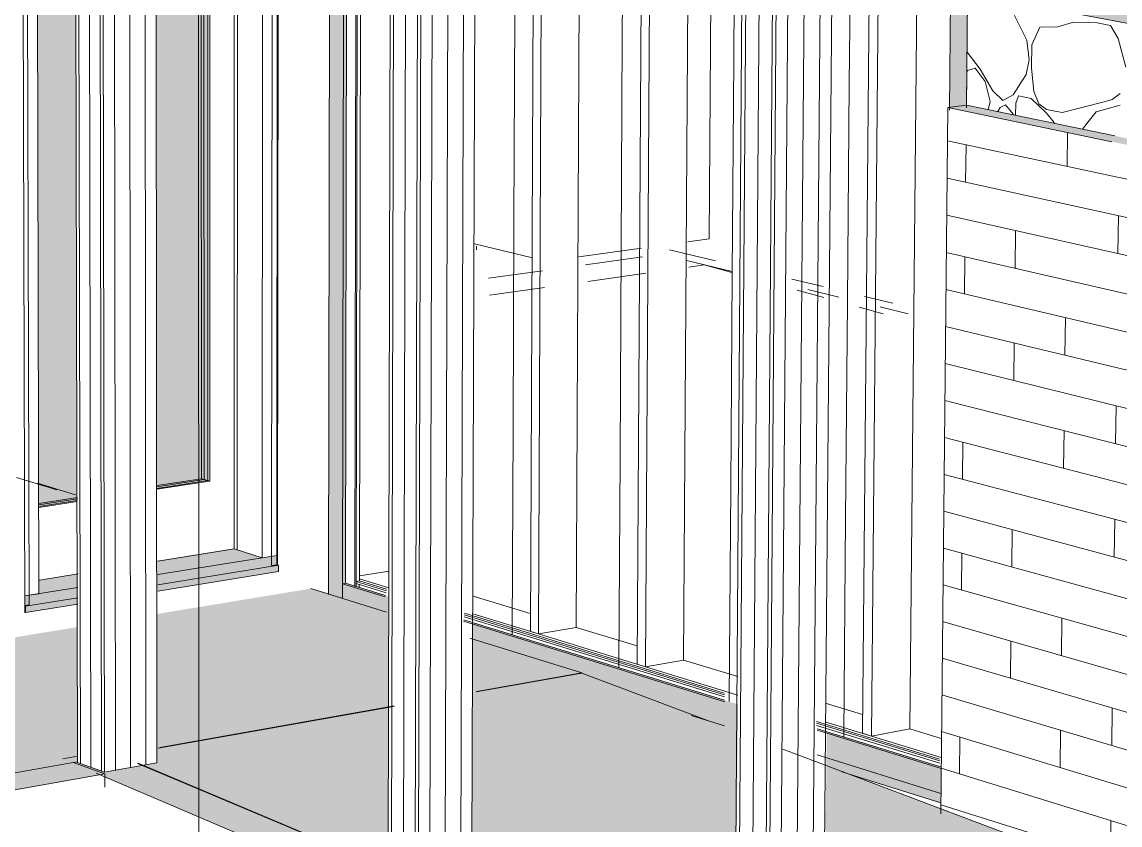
# Model space of a CAD drawing. Header units: inches. Extents: x 5690 to 5695, y -585 to 907.
# Drawn here: x 5690.5857 to 5690.749, y 906.8916 to 907.0111 of the extents above; entities that cross this region are included whole.
import ezdxf

# ---------------------------------------------------------------- set-up
doc = ezdxf.new("R2010")
doc.units = ezdxf.units.IN
doc.header["$MEASUREMENT"] = 0
for name, color, linetype, lineweight in [('A-CLNG', 13, 'Continuous', 13), ('A-DOOR', 31, 'Continuous', 13), ('A-DOOR-2', 31, 'Continuous', 9), ('A-FLOR', 192, 'Continuous', 13), ('A-GLAZ-CURT', 52, 'Continuous', 9), ('A-GLAZ-CWMG', 51, 'Continuous', 9), ('A-WALL', 113, 'Continuous', 13), ('A-WALL-PATT-1', 111, 'Continuous', 9), ('G-ANNO-SYMB-1', 111, 'Continuous', 9), ('I-WALL', 2, 'Continuous', 13), ('M-HVAC-DUCT', 70, 'Continuous', 9), ('S-COLS', 52, 'Continuous', 9), ('S-FNDN', 32, 'Continuous', 13), ('S-FNDN-1', 32, 'Continuous', 9)]:
    doc.layers.add(name, color=color, linetype=linetype, lineweight=lineweight)
doc.layers.add('A-DOOR-1', color=31, linetype='Continuous', lineweight=13, transparency=0.75)

# ---------------------------------------------------------------- blocks, each defined once
blk = doc.blocks.new('FP_7-3D View 1')
at = {"layer": 'A-WALL-PATT-1'}
for p, q in [((5690.74117, 906.98956), (5690.74122, 906.99461)), ((5690.72336, 906.99335), (5690.75169, 906.98732)), ((5690.72607, 906.98721), (5690.72613, 906.99276)), ((5690.7233, 906.98781), (5690.75162, 906.98163)), ((5690.72325, 906.98229), (5690.75155, 906.97595)), ((5690.74872, 906.97658), (5690.74879, 906.98225)), ((5690.73341, 906.97442), (5690.73347, 906.98)), ((5690.72319, 906.97676), (5690.75147, 906.97027)), ((5690.7259, 906.9706), (5690.72596, 906.97613)), ((5690.72314, 906.97125), (5690.7514, 906.96459)), ((5690.74084, 906.96146), (5690.7409, 906.96706)), ((5690.72308, 906.96574), (5690.75133, 906.95893)), ((5690.73322, 906.95772), (5690.73328, 906.96328)), ((5690.72303, 906.96023), (5690.75126, 906.95327)), ((5690.72297, 906.95473), (5690.75119, 906.94761)), ((5690.74837, 906.94832), (5690.74844, 906.95396)), ((5690.74064, 906.94466), (5690.74071, 906.95026)), ((5690.72292, 906.94924), (5690.75112, 906.94196)), ((5690.72562, 906.94302), (5690.72567, 906.94853)), ((5690.72286, 906.94375), (5690.75104, 906.93632)), ((5690.72281, 906.93827), (5690.75097, 906.93068)), ((5690.73292, 906.92999), (5690.73298, 906.93553)), ((5690.74816, 906.93144), (5690.74823, 906.93706)), ((5690.72275, 906.93279), (5690.7509, 906.92505)), ((5690.72545, 906.92655), (5690.7255, 906.93203)), ((5690.7227, 906.92732), (5690.75083, 906.91942)), ((5690.72264, 906.92185), (5690.75076, 906.9138)), ((5690.74032, 906.91679), (5690.74038, 906.92236)), ((5690.73274, 906.91343), (5690.7328, 906.91894)), ((5690.72259, 906.91639), (5690.75069, 906.90819)), ((5690.72253, 906.91094), (5690.75062, 906.90258)), ((5690.74781, 906.90342), (5690.74788, 906.90901)), ((5690.72248, 906.90549), (5690.75055, 906.89698)), ((5690.72517, 906.8992), (5690.72522, 906.90465)), ((5690.74012, 906.90014), (5690.74019, 906.90568)), ((5690.72242, 906.90004), (5690.75048, 906.89138)), ((5690.72237, 906.8946), (5690.75041, 906.88579)), ((5690.74761, 906.88667), (5690.74768, 906.89225))]:
    blk.add_line(p, q, dxfattribs=at)
blk = doc.blocks.new('FP_29-3D View 1')
at = {"layer": 'A-WALL-PATT-1'}
for p, q in [((5690.65901, 907.0122), (5690.65907, 907.02804)), ((5690.67501, 907.00889), (5690.6751, 907.025)), ((5690.69159, 907.00546), (5690.69171, 907.02185)), ((5690.70877, 907.0019), (5690.70892, 907.01859)), ((5690.65888, 906.98136), (5690.65901, 907.0122)), ((5690.65901, 907.0122), (5690.65901, 907.0122)), ((5690.67484, 906.97752), (5690.67501, 907.00889)), ((5690.67501, 907.00889), (5690.67501, 907.00889)), ((5690.69137, 906.97354), (5690.69159, 907.00546)), ((5690.69159, 907.00546), (5690.69159, 907.00546)), ((5690.70849, 906.96941), (5690.70877, 907.0019)), ((5690.70877, 907.0019), (5690.70877, 907.0019)), ((5690.65876, 906.9507), (5690.65888, 906.98136)), ((5690.65888, 906.98136), (5690.65888, 906.98136)), ((5690.67467, 906.94633), (5690.67484, 906.97752)), ((5690.67484, 906.97752), (5690.67484, 906.97752)), ((5690.69114, 906.94181), (5690.69137, 906.97354)), ((5690.69137, 906.97354), (5690.69137, 906.97354)), ((5690.70821, 906.93712), (5690.70849, 906.96941)), ((5690.70849, 906.96941), (5690.70849, 906.96941)), ((5690.65864, 906.92021), (5690.65876, 906.9507)), ((5690.65876, 906.9507), (5690.65876, 906.9507)), ((5690.6745, 906.91532), (5690.67467, 906.94633)), ((5690.67467, 906.94633), (5690.67467, 906.94633)), ((5690.69092, 906.91027), (5690.69114, 906.94181)), ((5690.69114, 906.94181), (5690.69114, 906.94181)), ((5690.70793, 906.90502), (5690.70821, 906.93712)), ((5690.70821, 906.93712), (5690.70821, 906.93712)), ((5690.65863, 906.91989), (5690.65864, 906.92021)), ((5690.65864, 906.92021), (5690.65864, 906.92021)), ((5690.67449, 906.915), (5690.6745, 906.91532)), ((5690.6745, 906.91532), (5690.6745, 906.91532)), ((5690.69092, 906.90994), (5690.69092, 906.91027)), ((5690.69092, 906.91027), (5690.69092, 906.91027)), ((5690.70793, 906.90469), (5690.70793, 906.90502)), ((5690.70793, 906.90502), (5690.70793, 906.90502))]:
    blk.add_line(p, q, dxfattribs=at)
blk = doc.blocks.new('FP_30-3D View 1')
at = {"layer": 'A-WALL-PATT-1'}
for p, q in [((5690.73327, 907.01213), (5690.73515, 907.00835)), ((5690.7398, 907.01031), (5690.74213, 907.01101)), ((5690.74213, 907.01101), (5690.74565, 907.01092)), ((5690.74565, 907.01092), (5690.74761, 907.01054)), ((5690.73709, 907.01026), (5690.73591, 907.00763)), ((5690.7398, 907.01031), (5690.73709, 907.01026)), ((5690.74761, 907.01054), (5690.74877, 907.00858)), ((5690.73515, 907.00835), (5690.7355, 907.00542)), ((5690.73591, 907.00763), (5690.73587, 907.00421)), ((5690.74877, 907.00858), (5690.7499, 907.00431)), ((5690.72824, 907.00403), (5690.72628, 907.00655)), ((5690.72635, 907.00384), (5690.72749, 907.00418)), ((5690.72749, 907.00418), (5690.72898, 907.00218)), ((5690.7355, 907.00542), (5690.73509, 907.00322)), ((5690.73587, 907.00421), (5690.73621, 907.00071)), ((5690.72625, 907.00356), (5690.72635, 907.00384)), ((5690.7301, 907.00082), (5690.72824, 907.00403)), ((5690.73509, 907.00322), (5690.73314, 907.0002)), ((5690.72898, 907.00218), (5690.72971, 906.9992)), ((5690.73161, 906.99937), (5690.7301, 907.00082)), ((5690.72971, 906.9992), (5690.72942, 906.998)), ((5690.73314, 907.0002), (5690.73161, 906.99937)), ((5690.73351, 906.99898), (5690.73391, 907.00004)), ((5690.73391, 907.00004), (5690.73582, 906.99965)), ((5690.73582, 906.99965), (5690.7381, 906.99747)), ((5690.73621, 907.00071), (5690.73696, 906.99885)), ((5690.74668, 906.99917), (5690.74042, 906.99757)), ((5690.74787, 906.99951), (5690.74668, 906.99917)), ((5690.74906, 907.00042), (5690.74787, 906.99951)), ((5690.73122, 906.99832), (5690.73084, 906.99771)), ((5690.73198, 906.99873), (5690.73122, 906.99832)), ((5690.73311, 906.99736), (5690.73198, 906.99873)), ((5690.73349, 906.99716), (5690.73351, 906.99898)), ((5690.73696, 906.99885), (5690.73811, 906.99804)), ((5690.74042, 906.99757), (5690.73811, 906.99804)), ((5690.7443, 906.9962), (5690.74549, 906.99768)), ((5690.74549, 906.99768), (5690.74904, 906.99869)), ((5690.73316, 906.99723), (5690.73311, 906.99736)), ((5690.7381, 906.99747), (5690.73924, 906.99609)), ((5690.73924, 906.99609), (5690.73924, 906.99597)), ((5690.74342, 906.99511), (5690.7443, 906.9962))]:
    blk.add_line(p, q, dxfattribs=at)
blk = doc.blocks.new('FP_33-3D View 1')
at = {"layer": 'S-COLS'}
for p, q in [((5690.59965, 906.89973), (5690.59944, 907.03941)), ((5690.6019, 906.90013), (5690.60173, 907.03897)), ((5690.60415, 906.90053), (5690.60401, 907.03854))]:
    blk.add_line(p, q, dxfattribs=at)
blk = doc.blocks.new('FP_34-3D View 1')
at = {"layer": 'S-COLS'}
for p, q in [((5690.59443, 906.90071), (5690.59416, 907.04041)), ((5690.596, 906.90016), (5690.59575, 907.04011)), ((5690.59757, 906.8996), (5690.59734, 907.03981))]:
    blk.add_line(p, q, dxfattribs=at)
blk = doc.blocks.new('FP_37-3D View 1')
at = {"layer": 'S-COLS'}
for p, q in [((5690.69842, 906.85781), (5690.69969, 907.0204)), ((5690.70079, 906.85832), (5690.70209, 907.01995)), ((5690.70316, 906.85883), (5690.70448, 907.01949))]:
    blk.add_line(p, q, dxfattribs=at)
blk = doc.blocks.new('FP_38-3D View 1')
at = {"layer": 'S-COLS'}
for p, q in [((5690.69225, 906.85906), (5690.69342, 907.02159)), ((5690.6942, 906.85835), (5690.69541, 907.02122)), ((5690.69616, 906.85764), (5690.6974, 907.02084))]:
    blk.add_line(p, q, dxfattribs=at)
blk = doc.blocks.new('FP_39-3D View 1')
at = {"layer": 'S-COLS'}
for p, q in [((5690.64634, 906.87991), (5690.64678, 907.03043)), ((5690.64866, 906.88036), (5690.64913, 907.02999)), ((5690.65097, 906.88081), (5690.65146, 907.02954))]:
    blk.add_line(p, q, dxfattribs=at)
blk = doc.blocks.new('FP_40-3D View 1')
at = {"layer": 'S-COLS'}
for p, q in [((5690.64068, 906.88101), (5690.64104, 907.03152)), ((5690.64243, 906.88039), (5690.64281, 907.03119)), ((5690.64418, 906.87976), (5690.64459, 907.03085))]:
    blk.add_line(p, q, dxfattribs=at)

msp = doc.modelspace()

# ---------------------------------------------------------------- hatches: boundary and pattern name
at = {"layer": 'A-CLNG'}
msp.add_hatch(color=256, dxfattribs=at).paths.add_polyline_path([(5690.85801, 906.99039), (5690.85804, 906.99175), (5690.5774, 907.04461), (5690.57741, 907.04359), (5690.85795, 906.9904)], flags=0)
at = {"layer": 'A-DOOR'}
h = msp.add_hatch(color=256, dxfattribs=at)
h.paths.add_polyline_path([(5690.58825, 906.926), (5690.59392, 906.92691), (5690.59391, 906.92891), (5690.58824, 906.928), (5690.58825, 906.92619)], flags=0)
h.paths.add_polyline_path([(5690.60573, 906.92882), (5690.62147, 906.93136), (5690.61728, 906.93265), (5690.60573, 906.9308), (5690.60573, 906.92901)], flags=0)
h = msp.add_hatch(color=256, dxfattribs=at)
h.paths.add_polyline_path([(5690.58615, 906.92423), (5690.59392, 906.92549), (5690.59392, 906.92691), (5690.58615, 906.92564), (5690.58615, 906.92434)], flags=0)
h.paths.add_polyline_path([(5690.60574, 906.92741), (5690.62363, 906.93031), (5690.62363, 906.9317), (5690.60573, 906.92882)], flags=0)
h = msp.add_hatch(color=256, dxfattribs=at)
h.paths.add_polyline_path([(5690.58626, 906.92413), (5690.59392, 906.9254), (5690.59392, 906.92549), (5690.58615, 906.92421), (5690.58616, 906.92417)], flags=0)
h.paths.add_polyline_path([(5690.60574, 906.92729), (5690.62376, 906.93026), (5690.62363, 906.9303), (5690.60574, 906.92741), (5690.60574, 906.92735)], flags=0)
h = msp.add_hatch(color=256, dxfattribs=at)
h.paths.add_polyline_path([(5690.58626, 906.92319), (5690.59392, 906.92449), (5690.59392, 906.92538), (5690.58626, 906.92413), (5690.58626, 906.92323)], flags=0)
h.paths.add_polyline_path([(5690.60574, 906.92636), (5690.62387, 906.92933), (5690.62387, 906.93023), (5690.60574, 906.92728), (5690.60574, 906.92641)], flags=0)
msp.add_hatch(color=256, dxfattribs=at).paths.add_polyline_path([(5690.58626, 906.92319), (5690.58626, 906.92413), (5690.58615, 906.92417), (5690.58616, 906.92322), (5690.58626, 906.92319)], flags=0)
at = {"layer": 'A-DOOR-1'}
for points in [[(5690.59387, 906.94065), (5690.59367, 907.03999), (5690.58794, 907.0394), (5690.58822, 906.94239), (5690.59367, 906.94071)], [(5690.60572, 906.94204), (5690.61243, 906.94309), (5690.6124, 907.0369), (5690.60563, 907.03816), (5690.60572, 906.9427)], [(5690.59387, 906.9405), (5690.59386, 906.94062), (5690.58818, 906.94237), (5690.58822, 906.94224), (5690.59366, 906.94056)], [(5690.5882, 906.93932), (5690.59387, 906.94019), (5690.59387, 906.94054), (5690.58818, 906.94229), (5690.58819, 906.93989)]]:
    msp.add_hatch(color=256, dxfattribs=at).paths.add_polyline_path(points, flags=0)
h = msp.add_hatch(color=256, dxfattribs=at)
h.paths.add_polyline_path([(5690.58822, 906.93896), (5690.59389, 906.93984), (5690.59389, 906.94027), (5690.58821, 906.9394)], flags=0)
h.paths.add_polyline_path([(5690.60572, 906.94165), (5690.61338, 906.94283), (5690.61337, 907.03672), (5690.6124, 907.0369), (5690.6124, 906.94311), (5690.60572, 906.94209)], flags=0)
at = {"layer": 'A-FLOR'}
h = msp.add_hatch(color=256, dxfattribs=at)
h.paths.add_polyline_path([(5690.39089, 906.86515), (5690.59399, 906.90098), (5690.59393, 906.92103), (5690.55534, 906.91467), (5690.55427, 906.91505), (5690.35729, 906.88269), (5690.39037, 906.86543)], flags=0)
h.paths.add_polyline_path([(5690.60577, 906.90306), (5690.64029, 906.90915), (5690.64034, 906.92313), (5690.62869, 906.92675), (5690.60574, 906.92297), (5690.60576, 906.90705)], flags=0)
h.paths.add_polyline_path([(5690.65278, 906.91135), (5690.66899, 906.91421), (5690.65282, 906.91924), (5690.65278, 906.91251)], flags=0)
h = msp.add_hatch(color=256, dxfattribs=at)
h.paths.add_polyline_path([(5690.59356, 906.90079), (5690.59399, 906.90091), (5690.59399, 906.90098), (5690.59337, 906.90086)], flags=0)
h.paths.add_polyline_path([(5690.60577, 906.903), (5690.64029, 906.90909), (5690.64029, 906.90915), (5690.60577, 906.90306)], flags=0)
h.paths.add_polyline_path([(5690.65278, 906.9113), (5690.66899, 906.91416), (5690.66899, 906.91421), (5690.65278, 906.91135)], flags=0)
h = msp.add_hatch(color=256, dxfattribs=at)
h.paths.add_polyline_path([(5690.82896, 906.80552), (5690.90362, 906.82566), (5690.831, 906.85305), (5690.82963, 906.80676), (5690.82741, 906.80617)], flags=0)
h.paths.add_polyline_path([(5690.81487, 906.81146), (5690.81617, 906.85865), (5690.76433, 906.8782), (5690.76344, 906.83457), (5690.76128, 906.83405), (5690.81478, 906.81149)], flags=0)
h.paths.add_polyline_path([(5690.74956, 906.83899), (5690.75038, 906.88346), (5690.70536, 906.90044), (5690.70485, 906.85919), (5690.70274, 906.85873), (5690.7495, 906.83902)], flags=0)
h.paths.add_polyline_path([(5690.69174, 906.86337), (5690.69218, 906.90541), (5690.66899, 906.91416), (5690.65278, 906.9113), (5690.65262, 906.88113), (5690.65057, 906.88073), (5690.69171, 906.86338)], flags=0)
h.paths.add_polyline_path([(5690.64021, 906.8851), (5690.64029, 906.90909), (5690.60577, 906.903), (5690.60577, 906.90082), (5690.60377, 906.90046), (5690.6402, 906.8851)], flags=0)
h = msp.add_hatch(color=256, dxfattribs=at)
h.paths.add_polyline_path([(5690.82895, 906.80547), (5690.82895, 906.80552), (5690.82884, 906.80552)], flags=0)
h.paths.add_polyline_path([(5690.81487, 906.81141), (5690.81487, 906.81146), (5690.81478, 906.81145)], flags=0)
h.paths.add_polyline_path([(5690.74956, 906.83894), (5690.74956, 906.83899), (5690.7495, 906.83897)], flags=0)
h.paths.add_polyline_path([(5690.69174, 906.86332), (5690.69171, 906.86338), (5690.69171, 906.86333)], flags=0)
h.paths.add_polyline_path([(5690.64021, 906.88504), (5690.6402, 906.8851), (5690.60368, 906.90044), (5690.60368, 906.90044), (5690.6402, 906.88505)], flags=0)
at = {"layer": 'A-GLAZ-CWMG'}
for points in [[(5690.6334, 906.92528), (5690.63358, 907.03288), (5690.6315, 907.03327), (5690.63134, 906.92592), (5690.6334, 906.92528)], [(5690.6334, 906.92747), (5690.63383, 906.92754), (5690.63401, 907.03279), (5690.63358, 907.03288), (5690.6334, 906.92754)], [(5690.72366, 906.99834), (5690.7262, 906.99867), (5690.72637, 907.01528), (5690.72384, 907.01576), (5690.72368, 906.99968)]]:
    msp.add_hatch(color=256, dxfattribs=at).paths.add_polyline_path(points, flags=0)
h = msp.add_hatch(color=256, dxfattribs=at)
h.paths.add_polyline_path([(5690.72243, 906.89999), (5690.72243, 906.90022), (5690.70541, 906.90547), (5690.70541, 906.90525), (5690.72238, 906.90001)], flags=0)
h.paths.add_polyline_path([(5690.69222, 906.90932), (5690.69222, 906.90954), (5690.65283, 906.92168), (5690.65283, 906.92148), (5690.69185, 906.90943)], flags=0)
h.paths.add_polyline_path([(5690.64035, 906.92533), (5690.64035, 906.92553), (5690.63377, 906.92753), (5690.6334, 906.92747), (5690.64024, 906.92536)], flags=0)
h = msp.add_hatch(color=256, dxfattribs=at)
h.paths.add_polyline_path([(5690.72239, 906.89627), (5690.72243, 906.89999), (5690.70541, 906.90525), (5690.70537, 906.90159), (5690.72238, 906.89628)], flags=0)
h.paths.add_polyline_path([(5690.69219, 906.90571), (5690.69222, 906.90932), (5690.65283, 906.92148), (5690.65282, 906.91923), (5690.66899, 906.9142), (5690.66899, 906.91415), (5690.68736, 906.90722), (5690.69185, 906.90582)], flags=0)
h.paths.add_polyline_path([(5690.64034, 906.92312), (5690.64035, 906.92533), (5690.6334, 906.92747), (5690.6334, 906.92528), (5690.64024, 906.92315)], flags=0)
at = {"layer": 'A-WALL'}
msp.add_hatch(color=256, dxfattribs=at).paths.add_polyline_path([(5690.62376, 906.93026), (5690.62385, 907.03473), (5690.62371, 907.03476), (5690.62363, 906.9303), (5690.62376, 906.93026)], flags=0)
at = {"layer": 'S-FNDN'}
h = msp.add_hatch(color=256, dxfattribs=at)
h.paths.add_polyline_path([(5690.90726, 906.96014), (5690.91836, 906.96206), (5690.91495, 906.96276), (5690.90679, 906.96135), (5690.83351, 906.97649), (5690.83347, 906.97546), (5690.90424, 906.96076)], flags=0)
h.paths.add_polyline_path([(5690.81843, 906.97858), (5690.81846, 906.9796), (5690.76591, 906.99046), (5690.76588, 906.98949), (5690.81514, 906.97926)], flags=0)
h.paths.add_polyline_path([(5690.75175, 906.99242), (5690.75178, 906.99338), (5690.7262, 906.99867), (5690.72341, 906.99831), (5690.74973, 906.99284)], flags=0)
h = msp.add_hatch(color=256, dxfattribs=at)
h.paths.add_polyline_path([(5690.72237, 906.89488), (5690.72238, 906.89628), (5690.70537, 906.90159), (5690.70536, 906.90044), (5690.7089, 906.89911), (5690.72217, 906.89494)], flags=0)
h.paths.add_polyline_path([(5690.69219, 906.9054), (5690.69219, 906.90571), (5690.68736, 906.90722), (5690.69185, 906.90553)], flags=0)
for points in [[(5690.39491, 906.86306), (5690.59807, 906.89919), (5690.59335, 906.90087), (5690.39089, 906.86515)], [(5690.82154, 906.80347), (5690.82895, 906.80547), (5690.82734, 906.80615), (5690.82115, 906.80448), (5690.81474, 906.80685), (5690.81487, 906.81141), (5690.7612, 906.83403), (5690.75512, 906.83258), (5690.74948, 906.83465), (5690.74956, 906.83894), (5690.70266, 906.85872), (5690.69672, 906.85744), (5690.6917, 906.85925), (5690.69171, 906.86333), (5690.65048, 906.88071), (5690.64468, 906.87958), (5690.64019, 906.88119), (5690.6402, 906.88505), (5690.60368, 906.90044), (5690.59802, 906.89944), (5690.59398, 906.90087), (5690.59356, 906.90079), (5690.59807, 906.89919), (5690.59807, 906.89874), (5690.82114, 906.80364)]]:
    msp.add_hatch(color=256, dxfattribs=at).paths.add_polyline_path(points, flags=0)

# ---------------------------------------------------------------- linework, layer by layer
at = {"layer": 'A-CLNG'}
msp.add_line((5690.85801, 906.99039), (5690.57741, 907.04359), dxfattribs=at)
at = {"layer": 'A-DOOR'}
for p, q in [((5690.58681, 906.92433), (5690.5865, 907.04181)), ((5690.58825, 906.926), (5690.58796, 907.04155)), ((5690.61243, 906.94311), (5690.6124, 907.03686)), ((5690.6128, 907.03678), (5690.61282, 906.943)), ((5690.61338, 906.94283), (5690.61337, 907.03667)), ((5690.61337, 907.03667), (5690.61338, 906.94283)), ((5690.61338, 906.94283), (5690.61337, 907.03667)), ((5690.61367, 907.03662), (5690.61369, 906.94274)), ((5690.61728, 906.93265), (5690.6173, 907.03587)), ((5690.61728, 906.93262), (5690.6173, 907.03587)), ((5690.61776, 906.93247), (5690.61779, 907.03577)), ((5690.62154, 907.03506), (5690.62148, 906.93135)), ((5690.62294, 907.03477), (5690.62286, 906.93017)), ((5690.62363, 906.9317), (5690.62371, 907.03462)), ((5690.62363, 906.93029), (5690.62371, 907.03462)), ((5690.6058, 906.9421), (5690.61243, 906.94311)), ((5690.61282, 906.943), (5690.6058, 906.94192)), ((5690.60581, 906.94167), (5690.61338, 906.94283)), ((5690.61338, 906.94283), (5690.60581, 906.94167)), ((5690.60581, 906.94167), (5690.61338, 906.94283)), ((5690.61369, 906.94274), (5690.60581, 906.94153)), ((5690.61338, 906.94283), (5690.61243, 906.94311)), ((5690.61338, 906.94283), (5690.61282, 906.943)), ((5690.61369, 906.94274), (5690.61338, 906.94283)), ((5690.59396, 906.93971), (5690.58822, 906.93883)), ((5690.59397, 906.9401), (5690.58823, 906.93922)), ((5690.58823, 906.93897), (5690.59396, 906.93985)), ((5690.59396, 906.93985), (5690.58823, 906.93897)), ((5690.58823, 906.93897), (5690.59396, 906.93985)), ((5690.58824, 906.93941), (5690.59397, 906.94029)), ((5690.6059, 906.93083), (5690.6173, 906.93265)), ((5690.61733, 906.93266), (5690.60593, 906.93083)), ((5690.62148, 906.93135), (5690.61728, 906.93265)), ((5690.62363, 906.9317), (5690.60595, 906.92885)), ((5690.62148, 906.93135), (5690.62363, 906.9317)), ((5690.62363, 906.9317), (5690.62363, 906.9303)), ((5690.59409, 906.92894), (5690.58836, 906.92802)), ((5690.62387, 906.93023), (5690.60595, 906.92732)), ((5690.62387, 906.9293), (5690.60595, 906.92639)), ((5690.62286, 906.93018), (5690.62363, 906.9303)), ((5690.62363, 906.9303), (5690.62376, 906.93026)), ((5690.62376, 906.93026), (5690.62387, 906.93023)), ((5690.62387, 906.93023), (5690.62387, 906.9293)), ((5690.58833, 906.92802), (5690.59407, 906.92893)), ((5690.59406, 906.92693), (5690.58615, 906.92566)), ((5690.58615, 906.92566), (5690.58825, 906.926)), ((5690.58615, 906.92423), (5690.58681, 906.92434)), ((5690.58626, 906.92413), (5690.58615, 906.92417)), ((5690.59406, 906.9254), (5690.58626, 906.92413)), ((5690.59406, 906.92446), (5690.58626, 906.92319)), ((5690.58626, 906.92319), (5690.58626, 906.92413)), ((5690.58616, 906.92322), (5690.58626, 906.92319))]:
    msp.add_line(p, q, dxfattribs=at)
at = {"layer": 'A-DOOR-2'}
msp.add_line((5690.58804, 906.94245), (5690.59369, 906.94071), dxfattribs=at)
at = {"layer": 'A-FLOR'}
for p, q in [((5690.66952, 906.97493), (5690.67803, 906.97611)), ((5690.65509, 906.97292), (5690.66316, 906.97405)), ((5690.5909, 906.94146), (5690.5849, 906.9433)), ((5690.63993, 906.92325), (5690.62869, 906.92675)), ((5690.66899, 906.91421), (5690.65236, 906.91939)), ((5690.66899, 906.91416), (5690.65329, 906.91139)), ((5690.65336, 906.91145), (5690.66899, 906.91421)), ((5690.66899, 906.91416), (5690.66899, 906.91421)), ((5690.68782, 906.90706), (5690.66899, 906.91416)), ((5690.64099, 906.90922), (5690.60599, 906.90304)), ((5690.60625, 906.90314), (5690.64111, 906.90929)), ((5690.73866, 906.88788), (5690.69886, 906.90289)), ((5690.59335, 906.90087), (5690.59402, 906.90099)), ((5690.603, 906.90079), (5690.63287, 906.88819))]:
    msp.add_line(p, q, dxfattribs=at)
at = {"layer": 'A-GLAZ-CWMG'}
for p, q in [((5690.6315, 907.03304), (5690.63134, 906.9259)), ((5690.63358, 907.03265), (5690.6334, 906.92526)), ((5690.63401, 907.03257), (5690.63383, 906.9275)), ((5690.63403, 907.03256), (5690.63385, 906.9275)), ((5690.63543, 907.03229), (5690.63523, 906.92708)), ((5690.63561, 907.03226), (5690.63542, 906.92702)), ((5690.63612, 907.03216), (5690.63592, 906.92785)), ((5690.66134, 906.92039), (5690.6618, 907.02732)), ((5690.66301, 907.02709), (5690.66254, 906.92003)), ((5690.66865, 907.026), (5690.66813, 906.92099)), ((5690.67724, 906.91551), (5690.67787, 907.02426)), ((5690.67912, 907.02402), (5690.67847, 906.91513)), ((5690.68479, 907.02293), (5690.68411, 906.91613)), ((5690.71075, 906.90523), (5690.71175, 907.01782)), ((5690.71309, 907.01756), (5690.71207, 906.90482)), ((5690.71885, 907.01645), (5690.71779, 906.90589)), ((5690.72366, 906.99793), (5690.72384, 907.01548)), ((5690.7262, 906.99827), (5690.72637, 907.015)), ((5690.63593, 906.92864), (5690.64036, 906.92937)), ((5690.6334, 906.92747), (5690.63383, 906.92754)), ((5690.6334, 906.92528), (5690.6334, 906.92747)), ((5690.6334, 906.92747), (5690.63975, 906.92552)), ((5690.63383, 906.92754), (5690.63978, 906.92571)), ((5690.63542, 906.92781), (5690.63592, 906.92789)), ((5690.63542, 906.9275), (5690.63542, 906.92781)), ((5690.63542, 906.92781), (5690.63992, 906.92642)), ((5690.63542, 906.9275), (5690.63991, 906.92611)), ((5690.63586, 906.92691), (5690.63586, 906.92736)), ((5690.63591, 906.9282), (5690.64031, 906.92685)), ((5690.63592, 906.92789), (5690.63996, 906.92665)), ((5690.6613, 906.92307), (5690.65285, 906.92564)), ((5690.65151, 906.92286), (5690.69019, 906.91096)), ((5690.65151, 906.92254), (5690.69019, 906.91063)), ((5690.65154, 906.92309), (5690.69018, 906.91121)), ((5690.65277, 906.92302), (5690.66254, 906.92003)), ((5690.65139, 906.92192), (5690.69024, 906.90993)), ((5690.65142, 906.92212), (5690.69023, 906.91015)), ((5690.66813, 906.92099), (5690.66254, 906.92003)), ((5690.6772, 906.91823), (5690.66813, 906.92099)), ((5690.66254, 906.92003), (5690.66134, 906.92039)), ((5690.66254, 906.92003), (5690.67847, 906.91513)), ((5690.68411, 906.91613), (5690.67847, 906.91513)), ((5690.69219, 906.91367), (5690.68411, 906.91613)), ((5690.67847, 906.91513), (5690.67724, 906.91551)), ((5690.67847, 906.91513), (5690.69219, 906.91092)), ((5690.71071, 906.90804), (5690.7054, 906.90966)), ((5690.68527, 906.90787), (5690.69021, 906.90633)), ((5690.70388, 906.907), (5690.72217, 906.90138)), ((5690.7039, 906.90674), (5690.72222, 906.90111)), ((5690.7039, 906.90641), (5690.72221, 906.90077)), ((5690.70535, 906.90688), (5690.71207, 906.90482)), ((5690.70399, 906.90591), (5690.72237, 906.90024)), ((5690.70401, 906.90568), (5690.72241, 906.9)), ((5690.71207, 906.90482), (5690.71075, 906.90523)), ((5690.71779, 906.90589), (5690.71207, 906.90482)), ((5690.71207, 906.90482), (5690.72241, 906.90165)), ((5690.72245, 906.90447), (5690.71779, 906.90589)), ((5690.70398, 906.90203), (5690.72237, 906.89628))]:
    msp.add_line(p, q, dxfattribs=at)
at = {"layer": 'A-WALL'}
for p, q in [((5690.58616, 906.92322), (5690.58583, 907.04193)), ((5690.62385, 907.03459), (5690.62376, 906.9302))]:
    msp.add_line(p, q, dxfattribs=at)
at = {"layer": 'G-ANNO-SYMB-1'}
msp.add_line((5690.612, 907.04107), (5690.61207, 906.81381), dxfattribs=at)
at = {"layer": 'I-WALL'}
for p, q in [((5690.68793, 906.97878), (5690.68822, 907.02211)), ((5690.65305, 906.97806), (5690.66167, 906.97594)), ((5690.68475, 906.97834), (5690.68793, 906.97878)), ((5690.66855, 906.9761), (5690.67785, 906.97738)), ((5690.68203, 906.97716), (5690.68889, 906.97552)), ((5690.70021, 906.97281), (5690.70486, 906.97169)), ((5690.71104, 906.97021), (5690.71525, 906.96921))]:
    msp.add_line(p, q, dxfattribs=at)
at = {"layer": 'M-HVAC-DUCT'}
msp.add_line((5690.65334, 906.97717), (5690.65334, 906.97769), dxfattribs=at)
at = {"layer": 'S-COLS'}
for p, q in [((5690.59399, 906.90087), (5690.59371, 907.04049)), ((5690.59779, 907.03971), (5690.59802, 906.89944)), ((5690.60577, 906.90082), (5690.60565, 907.03819)), ((5690.64019, 906.88119), (5690.64055, 907.03161)), ((5690.64509, 907.03074), (5690.64468, 906.87959)), ((5690.65262, 906.88113), (5690.65314, 907.02918)), ((5690.6917, 906.85925), (5690.69286, 907.02168)), ((5690.69796, 907.02072), (5690.69671, 906.85744)), ((5690.70485, 906.85919), (5690.7062, 907.01911)), ((5690.59802, 906.89944), (5690.59399, 906.90087)), ((5690.60577, 906.90082), (5690.59802, 906.89944))]:
    msp.add_line(p, q, dxfattribs=at)
at = {"layer": 'S-FNDN'}
for p, q in [((5690.72637, 907.01524), (5690.7262, 906.99867)), ((5690.72341, 906.99831), (5690.72236, 906.89324)), ((5690.72341, 906.99831), (5690.72621, 906.99867)), ((5690.7478, 906.99324), (5690.72341, 906.99831)), ((5690.7262, 906.99867), (5690.74823, 906.99412)), ((5690.69137, 906.97394), (5690.68456, 906.97557)), ((5690.68718, 906.9749), (5690.68489, 906.97458)), ((5690.6913, 906.97378), (5690.68718, 906.9749)), ((5690.67849, 906.97368), (5690.66987, 906.97246)), ((5690.66343, 906.97156), (5690.65527, 906.97041)), ((5690.70496, 906.97005), (5690.70099, 906.97113)), ((5690.70722, 906.97012), (5690.70261, 906.97123)), ((5690.7138, 906.96763), (5690.71022, 906.96861)), ((5690.71752, 906.96765), (5690.71335, 906.96865)), ((5690.59179, 906.90142), (5690.594, 906.90181)), ((5690.59335, 906.90087), (5690.39089, 906.86515)), ((5690.59807, 906.89919), (5690.59335, 906.90087)), ((5690.63287, 906.88814), (5690.60293, 906.90076)), ((5690.59807, 906.89919), (5690.39491, 906.86306)), ((5690.82154, 906.80347), (5690.59675, 906.89931)), ((5690.59808, 906.89723), (5690.59807, 906.89919)), ((5690.72237, 906.89488), (5690.70765, 906.8995))]:
    msp.add_line(p, q, dxfattribs=at)

# ---------------------------------------------------------------- block references
at = {"layer": 'A-GLAZ-CURT'}
msp.add_blockref('FP_29-3D View 1', (0, 0), dxfattribs=at)
at = {"layer": 'S-COLS'}
for name in ['FP_34-3D View 1', 'FP_33-3D View 1', 'FP_40-3D View 1', 'FP_39-3D View 1', 'FP_38-3D View 1', 'FP_37-3D View 1']:
    msp.add_blockref(name, (0, 0), dxfattribs=at)
at = {"layer": 'S-FNDN-1'}
for name in ['FP_30-3D View 1', 'FP_7-3D View 1']:
    msp.add_blockref(name, (0, 0), dxfattribs=at)

doc.saveas('drawing.dxf')
